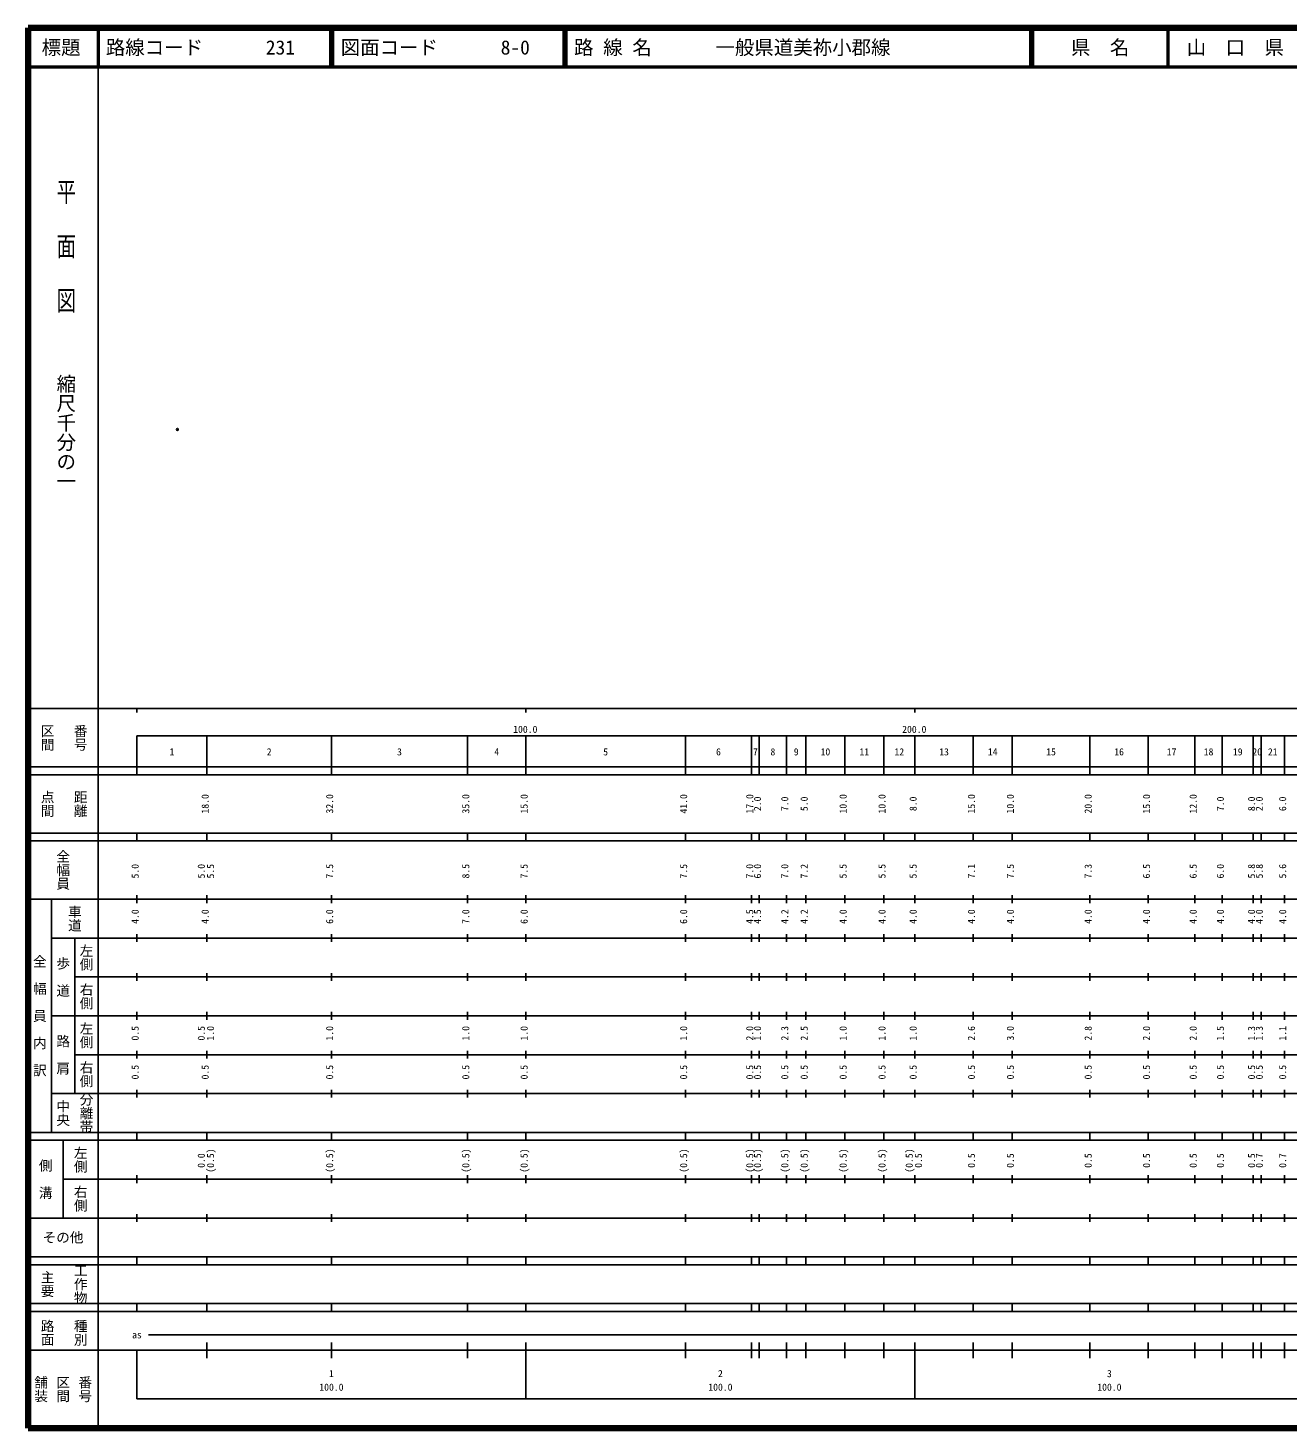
# Model space of a CAD drawing. Units: millimetres on the paper. Extents: x 40 to 680, y 20 to 380.
# Drawn here: x 40 to 363.9, y 20 to 380 of the extents above; entities that cross this region are included whole.
import ezdxf
from ezdxf.enums import TextEntityAlignment as Align

# ---------------------------------------------------------------- set-up
doc = ezdxf.new("R2010")
doc.units = ezdxf.units.MM
doc.header["$PDMODE"] = 32
doc.header["$PDSIZE"] = 0.5
doc.layers.add('M-OTRS', color=6, linetype='Continuous')
doc.layers.add('M-TTL-TXT', color=7, linetype='Continuous')
for name, color, linetype, lineweight in [('M-TTL', 2, 'Continuous', 140), ('M-TTL-BAND', 7, 'Continuous', 25), ('M-TTL-LINE', 7, 'Continuous', 50)]:
    doc.layers.add(name, color=color, linetype=linetype, lineweight=lineweight)
doc.styles.add('@ＭＳ ゴシック', font='')
doc.styles.add('ＭＳ ゴシック', font='')
doc.styles.get('@ＭＳ ゴシック').set_extended_font_data('@MS Gothic')
doc.styles.get('ＭＳ ゴシック').set_extended_font_data('MS Gothic')

msp = doc.modelspace()

# ---------------------------------------------------------------- linework, layer by layer
at = {"layer": 'M-OTRS'}
msp.add_point((78.395, 276.765), dxfattribs=at)
at = {"layer": 'M-TTL'}
for p, q in [((40, 380), (40, 20)), ((680, 380), (40, 380)), ((40, 20), (680, 20))]:
    msp.add_line(p, q, dxfattribs=at)
at = {"layer": 'M-TTL-BAND'}
for p, q in [((58, 370), (58, 20)), ((40, 205), (579, 205)), ((68, 205), (68, 204)), ((168, 205), (168, 204)), ((268, 205), (268, 204)), ((68, 198), (579, 198)), ((68, 198), (68, 188)), ((86, 188), (86, 198)), ((118, 188), (118, 198)), ((153, 188), (153, 198)), ((168, 188), (168, 198)), ((209, 188), (209, 198)), ((226, 188), (226, 198)), ((228, 188), (228, 198)), ((235, 188), (235, 198)), ((240, 188), (240, 198)), ((250, 188), (250, 198)), ((260, 188), (260, 198)), ((268, 188), (268, 198)), ((283, 188), (283, 198)), ((293, 188), (293, 198)), ((313, 188), (313, 198)), ((328, 188), (328, 198)), ((340, 188), (340, 198)), ((347, 188), (347, 198)), ((355, 188), (355, 198)), ((357, 188), (357, 198)), ((363, 188), (363, 198)), ((40, 190), (579, 190)), ((40, 188), (579, 188)), ((40, 173), (579, 173)), ((68, 171), (68, 173)), ((86, 171), (86, 173)), ((118, 171), (118, 173)), ((153, 171), (153, 173)), ((168, 171), (168, 173)), ((209, 171), (209, 173)), ((226, 171), (226, 173)), ((228, 171), (228, 173)), ((235, 171), (235, 173)), ((240, 171), (240, 173)), ((250, 171), (250, 173)), ((260, 171), (260, 173)), ((268, 171), (268, 173)), ((283, 171), (283, 173)), ((293, 171), (293, 173)), ((313, 171), (313, 173)), ((328, 171), (328, 173)), ((340, 171), (340, 173)), ((347, 171), (347, 173)), ((355, 171), (355, 173)), ((357, 171), (357, 173)), ((363, 171), (363, 173)), ((40, 171), (579, 171)), ((40, 156), (579, 156)), ((46, 96), (46, 156)), ((68, 155), (68, 157)), ((86, 155), (86, 157)), ((118, 155), (118, 157)), ((153, 155), (153, 157)), ((168, 155), (168, 157)), ((209, 155), (209, 157)), ((226, 155), (226, 157)), ((228, 155), (228, 157)), ((235, 155), (235, 157)), ((240, 155), (240, 157)), ((250, 155), (250, 157)), ((260, 155), (260, 157)), ((268, 155), (268, 157)), ((283, 155), (283, 157)), ((293, 155), (293, 157)), ((313, 155), (313, 157)), ((328, 155), (328, 157)), ((340, 155), (340, 157)), ((347, 155), (347, 157)), ((355, 155), (355, 157)), ((357, 155), (357, 157)), ((363, 155), (363, 157)), ((46, 146), (579, 146)), ((52, 146), (52, 106)), ((68, 145), (68, 147)), ((86, 145), (86, 147)), ((118, 145), (118, 147)), ((153, 145), (153, 147)), ((168, 145), (168, 147)), ((209, 145), (209, 147)), ((226, 145), (226, 147)), ((228, 145), (228, 147)), ((235, 145), (235, 147)), ((240, 145), (240, 147)), ((250, 145), (250, 147)), ((260, 145), (260, 147)), ((268, 145), (268, 147)), ((283, 145), (283, 147)), ((293, 145), (293, 147)), ((313, 145), (313, 147)), ((328, 145), (328, 147)), ((340, 145), (340, 147)), ((347, 145), (347, 147)), ((355, 145), (355, 147)), ((357, 145), (357, 147)), ((363, 145), (363, 147)), ((68, 135), (68, 137)), ((86, 135), (86, 137)), ((118, 135), (118, 137)), ((153, 135), (153, 137)), ((168, 135), (168, 137)), ((209, 135), (209, 137)), ((226, 135), (226, 137)), ((228, 135), (228, 137)), ((235, 135), (235, 137)), ((240, 135), (240, 137)), ((250, 135), (250, 137)), ((260, 135), (260, 137)), ((268, 135), (268, 137)), ((283, 135), (283, 137)), ((293, 135), (293, 137)), ((313, 135), (313, 137)), ((328, 135), (328, 137)), ((340, 135), (340, 137)), ((347, 135), (347, 137)), ((355, 135), (355, 137)), ((357, 135), (357, 137)), ((363, 135), (363, 137)), ((52, 136), (579, 136)), ((46, 126), (579, 126)), ((68, 125), (68, 127)), ((86, 125), (86, 127)), ((118, 125), (118, 127)), ((153, 125), (153, 127)), ((168, 125), (168, 127)), ((209, 125), (209, 127)), ((226, 125), (226, 127)), ((228, 125), (228, 127)), ((235, 125), (235, 127)), ((240, 125), (240, 127)), ((250, 125), (250, 127)), ((260, 125), (260, 127)), ((268, 125), (268, 127)), ((283, 125), (283, 127)), ((293, 125), (293, 127)), ((313, 125), (313, 127)), ((328, 125), (328, 127)), ((340, 125), (340, 127)), ((347, 125), (347, 127)), ((355, 125), (355, 127)), ((357, 125), (357, 127)), ((363, 125), (363, 127)), ((52, 116), (579, 116)), ((68, 115), (68, 117)), ((86, 115), (86, 117)), ((118, 115), (118, 117)), ((153, 115), (153, 117)), ((168, 115), (168, 117)), ((209, 115), (209, 117)), ((226, 115), (226, 117)), ((228, 115), (228, 117)), ((235, 115), (235, 117)), ((240, 115), (240, 117)), ((250, 115), (250, 117)), ((260, 115), (260, 117)), ((268, 115), (268, 117)), ((283, 115), (283, 117)), ((293, 115), (293, 117)), ((313, 115), (313, 117)), ((328, 115), (328, 117)), ((340, 115), (340, 117)), ((347, 115), (347, 117)), ((355, 115), (355, 117)), ((357, 115), (357, 117)), ((363, 115), (363, 117)), ((46, 106), (579, 106)), ((68, 105), (68, 107)), ((86, 105), (86, 107)), ((118, 105), (118, 107)), ((153, 105), (153, 107)), ((168, 105), (168, 107)), ((209, 105), (209, 107)), ((226, 105), (226, 107)), ((228, 105), (228, 107)), ((235, 105), (235, 107)), ((240, 105), (240, 107)), ((250, 105), (250, 107)), ((260, 105), (260, 107)), ((268, 105), (268, 107)), ((283, 105), (283, 107)), ((293, 105), (293, 107)), ((313, 105), (313, 107)), ((328, 105), (328, 107)), ((340, 105), (340, 107)), ((347, 105), (347, 107)), ((355, 105), (355, 107)), ((357, 105), (357, 107)), ((363, 105), (363, 107)), ((40, 96), (579, 96)), ((40, 94), (579, 94)), ((49, 94), (49, 74)), ((68, 94), (68, 96)), ((86, 94), (86, 96)), ((118, 94), (118, 96)), ((153, 94), (153, 96)), ((168, 94), (168, 96)), ((209, 94), (209, 96)), ((226, 94), (226, 96)), ((228, 94), (228, 96)), ((235, 94), (235, 96)), ((240, 94), (240, 96)), ((250, 94), (250, 96)), ((260, 94), (260, 96)), ((268, 94), (268, 96)), ((283, 94), (283, 96)), ((293, 94), (293, 96)), ((313, 94), (313, 96)), ((328, 94), (328, 96)), ((340, 94), (340, 96)), ((347, 94), (347, 96)), ((355, 94), (355, 96)), ((357, 94), (357, 96)), ((363, 94), (363, 96)), ((49, 84), (579, 84)), ((68, 83), (68, 85)), ((86, 83), (86, 85)), ((118, 83), (118, 85)), ((153, 83), (153, 85)), ((168, 83), (168, 85)), ((209, 83), (209, 85)), ((226, 83), (226, 85)), ((228, 83), (228, 85)), ((235, 83), (235, 85)), ((240, 83), (240, 85)), ((250, 83), (250, 85)), ((260, 83), (260, 85)), ((268, 83), (268, 85)), ((283, 83), (283, 85)), ((293, 83), (293, 85)), ((313, 83), (313, 85)), ((328, 83), (328, 85)), ((340, 83), (340, 85)), ((347, 83), (347, 85)), ((355, 83), (355, 85)), ((357, 83), (357, 85)), ((363, 83), (363, 85)), ((40, 74), (579, 74)), ((68, 73), (68, 75)), ((86, 73), (86, 75)), ((118, 73), (118, 75)), ((153, 73), (153, 75)), ((168, 73), (168, 75)), ((209, 73), (209, 75)), ((226, 73), (226, 75)), ((228, 73), (228, 75)), ((235, 73), (235, 75)), ((240, 73), (240, 75)), ((250, 73), (250, 75)), ((260, 73), (260, 75)), ((268, 73), (268, 75)), ((283, 73), (283, 75)), ((293, 73), (293, 75)), ((313, 73), (313, 75)), ((328, 73), (328, 75)), ((340, 73), (340, 75)), ((347, 73), (347, 75)), ((355, 73), (355, 75)), ((357, 73), (357, 75)), ((363, 73), (363, 75)), ((40, 64), (579, 64)), ((40, 62), (579, 62)), ((68, 62), (68, 64)), ((86, 62), (86, 64)), ((118, 62), (118, 64)), ((153, 62), (153, 64)), ((168, 62), (168, 64)), ((209, 62), (209, 64)), ((226, 62), (226, 64)), ((228, 62), (228, 64)), ((235, 62), (235, 64)), ((240, 62), (240, 64)), ((250, 62), (250, 64)), ((260, 62), (260, 64)), ((268, 62), (268, 64)), ((283, 62), (283, 64)), ((293, 62), (293, 64)), ((313, 62), (313, 64)), ((328, 62), (328, 64)), ((340, 62), (340, 64)), ((347, 62), (347, 64)), ((355, 62), (355, 64)), ((357, 62), (357, 64)), ((363, 62), (363, 64)), ((40, 52), (579, 52)), ((68, 50), (68, 52)), ((86, 50), (86, 52)), ((118, 50), (118, 52)), ((153, 50), (153, 52)), ((168, 50), (168, 52)), ((209, 50), (209, 52)), ((226, 50), (226, 52)), ((228, 50), (228, 52)), ((235, 50), (235, 52)), ((240, 50), (240, 52)), ((250, 50), (250, 52)), ((260, 50), (260, 52)), ((268, 50), (268, 52)), ((283, 50), (283, 52)), ((293, 50), (293, 52)), ((313, 50), (313, 52)), ((328, 50), (328, 52)), ((340, 50), (340, 52)), ((347, 50), (347, 52)), ((355, 50), (355, 52)), ((357, 50), (357, 52)), ((363, 50), (363, 52)), ((40, 50), (579, 50)), ((71, 44), (565, 44)), ((40, 40), (579, 40)), ((68, 40), (68, 27.5)), ((86, 38), (86, 42)), ((118, 38), (118, 42)), ((153, 38), (153, 42)), ((168, 27.5), (168, 42)), ((209, 38), (209, 42)), ((226, 38), (226, 42)), ((228, 38), (228, 42)), ((235, 38), (235, 42)), ((240, 38), (240, 42)), ((250, 38), (250, 42)), ((260, 38), (260, 42)), ((268, 27.5), (268, 42)), ((283, 38), (283, 42)), ((293, 38), (293, 42)), ((313, 38), (313, 42)), ((328, 38), (328, 42)), ((340, 38), (340, 42)), ((347, 38), (347, 42)), ((355, 38), (355, 42)), ((357, 38), (357, 42)), ((363, 38), (363, 42)), ((68, 27.5), (579, 27.5))]:
    msp.add_line(p, q, dxfattribs=at)
at = {"layer": 'M-TTL-LINE'}
for p, q in [((58, 380), (58, 370)), ((117.75, 380), (117.75, 370)), ((118.25, 380), (118.25, 370)), ((177.75, 380), (177.75, 370)), ((178.25, 380), (178.25, 370)), ((297.75, 380), (297.75, 370)), ((298.25, 380), (298.25, 370)), ((333, 380), (333, 370)), ((40, 370), (680, 370))]:
    msp.add_line(p, q, dxfattribs=at)

# ---------------------------------------------------------------- texts
at = {"layer": 'M-TTL-BAND', "style": '@ＭＳ ゴシック', "width": 1.4}
msp.add_text('平  面  図', height=3.666, rotation=270, dxfattribs=at).set_placement((49.777, 306.475), align=Align.MIDDLE_RIGHT)
at = {"layer": 'M-TTL-BAND', "style": '@ＭＳ ゴシック'}
msp.add_text('縮尺千分の一', height=3.666, rotation=270, dxfattribs=at).set_placement((49.777, 261.03), align=Align.MIDDLE_RIGHT)
for s, p in [('区間', (45, 197.5)), ('番号', (53.5, 197.5)), ('点間', (45, 180.5)), ('距離', (53.5, 180.5)), ('全幅員', (49, 163.5)), ('車道', (52, 151)), ('左側', (55, 141)), ('全\u3000幅\u3000員\u3000内\u3000訳', (43, 126)), ('歩\u3000道', (49, 136)), ('右側', (55, 131)), ('左側', (55, 121)), ('路\u3000肩', (49, 116)), ('右側', (55, 111)), ('分離帯', (55, 101)), ('中央', (49, 101)), ('左側', (53.5, 89)), ('側\u3000溝', (44.5, 84)), ('右側', (53.5, 79)), ('工作物', (53.5, 57)), ('主要', (45, 57)), ('路面', (45, 44.5)), ('種別', (53.5, 44.5)), ('舗装', (43.333, 30)), ('区間', (49, 30)), ('番号', (54.667, 30))]:
    msp.add_text(s, height=2.566, rotation=270, dxfattribs=at).set_placement(p, align=Align.MIDDLE_CENTER)
at = {"layer": 'M-TTL-BAND', "style": 'ＭＳ ゴシック'}
for s, p in [('100.0', (167.844, 198.195)), ('200.0', (267.844, 198.195)), ('1', (77, 192.405)), ('2', (102, 192.405)), ('3', (135.5, 192.405)), ('4', (160.5, 192.405)), ('5', (188.5, 192.405)), ('6', (217.5, 192.405)), ('7', (227, 192.405)), ('8', (231.5, 192.405)), ('9', (237.5, 192.405)), ('10', (245, 192.405)), ('11', (255, 192.405)), ('12', (264, 192.405)), ('13', (275.5, 192.405)), ('14', (288, 192.405)), ('15', (303, 192.405)), ('16', (320.5, 192.405)), ('17', (334, 192.405)), ('18', (343.5, 192.405)), ('19', (351, 192.405)), ('20', (356, 192.405)), ('21', (360, 192.405)), ('as', (68, 42.5)), ('1', (118, 32.523)), ('2', (218, 32.523)), ('3', (318, 32.523)), ('100.0', (118, 29.033)), ('100.0', (218, 29.033)), ('100.0', (318, 29.033))]:
    msp.add_text(s, height=1.833, dxfattribs=at).set_placement(p, align=Align.BOTTOM_CENTER)
for s, p in [('18.0', (87, 180.5)), ('32.0', (119, 180.5)), ('35.0', (154, 180.5)), ('15.0', (169, 180.5)), ('41.0', (210, 180.5)), ('17.0', (227, 180.5)), ('2.0', (229, 180.5)), ('7.0', (236, 180.5)), ('5.0', (241, 180.5)), ('10.0', (251, 180.5)), ('10.0', (261, 180.5)), ('8.0', (269, 180.5)), ('15.0', (284, 180.5)), ('10.0', (294, 180.5)), ('20.0', (314, 180.5)), ('15.0', (329, 180.5)), ('12.0', (341, 180.5)), ('7.0', (348, 180.5)), ('8.0', (356, 180.5)), ('2.0', (358, 180.5)), ('6.0', (364, 180.5)), ('5.0', (69, 163.174)), ('5.0', (86, 163.174)), ('5.5', (88.37, 163.174)), ('7.5', (119, 163.174)), ('8.5', (154, 163.174)), ('7.5', (169, 163.174)), ('7.5', (210, 163.174)), ('7.0', (227, 163.174)), ('6.0', (229, 163.174)), ('7.0', (236, 163.174)), ('7.2', (241, 163.174)), ('5.5', (251, 163.174)), ('5.5', (261, 163.174)), ('5.5', (269, 163.174)), ('7.1', (284, 163.174)), ('7.5', (294, 163.174)), ('7.3', (314, 163.174)), ('6.5', (329, 163.174)), ('6.5', (341, 163.174)), ('6.0', (348, 163.174)), ('5.8', (356, 163.174)), ('5.8', (358, 163.174)), ('5.6', (364, 163.174)), ('4.0', (69, 151.5)), ('4.0', (87, 151.5)), ('6.0', (119, 151.5)), ('7.0', (154, 151.5)), ('6.0', (169, 151.5)), ('6.0', (210, 151.5)), ('4.5', (227, 151.5)), ('4.5', (229, 151.5)), ('4.2', (236, 151.5)), ('4.2', (241, 151.5)), ('4.0', (251, 151.5)), ('4.0', (261, 151.5)), ('4.0', (269, 151.5)), ('4.0', (284, 151.5)), ('4.0', (294, 151.5)), ('4.0', (314, 151.5)), ('4.0', (329, 151.5)), ('4.0', (341, 151.5)), ('4.0', (348, 151.5)), ('4.0', (356, 151.5)), ('4.0', (358, 151.5)), ('4.0', (364, 151.5)), ('0.5', (69, 121.5)), ('0.5', (86, 121.5)), ('1.0', (88.37, 121.5)), ('1.0', (119, 121.5)), ('1.0', (154, 121.5)), ('1.0', (169, 121.5)), ('1.0', (210, 121.5)), ('2.0', (227, 121.5)), ('1.0', (229, 121.5)), ('2.3', (236, 121.5)), ('2.5', (241, 121.5)), ('1.0', (251, 121.5)), ('1.0', (261, 121.5)), ('1.0', (269, 121.5)), ('2.6', (284, 121.5)), ('3.0', (294, 121.5)), ('2.8', (314, 121.5)), ('2.0', (329, 121.5)), ('2.0', (341, 121.5)), ('1.5', (348, 121.5)), ('1.3', (356, 121.5)), ('1.3', (358, 121.5)), ('1.1', (364, 121.5)), ('0.5', (69, 111.5)), ('0.5', (87, 111.5)), ('0.5', (119, 111.5)), ('0.5', (154, 111.5)), ('0.5', (169, 111.5)), ('0.5', (210, 111.5)), ('0.5', (227, 111.5)), ('0.5', (229, 111.5)), ('0.5', (236, 111.5)), ('0.5', (241, 111.5)), ('0.5', (251, 111.5)), ('0.5', (261, 111.5)), ('0.5', (269, 111.5)), ('0.5', (284, 111.5)), ('0.5', (294, 111.5)), ('0.5', (314, 111.5)), ('0.5', (329, 111.5)), ('0.5', (341, 111.5)), ('0.5', (348, 111.5)), ('0.5', (356, 111.5)), ('0.5', (358, 111.5)), ('0.5', (364, 111.5)), ('0.0', (86, 88.764)), ('(0.5)', (88.37, 88.764)), ('(0.5)', (119, 88.764)), ('(0.5)', (154, 88.764)), ('(0.5)', (169, 88.764)), ('(0.5)', (210, 88.764)), ('(0.5)', (227, 88.764)), ('(0.5)', (229, 88.764)), ('(0.5)', (236, 88.764)), ('(0.5)', (241, 88.764)), ('(0.5)', (251, 88.764)), ('(0.5)', (261, 88.764)), ('(0.5)', (268, 88.764)), ('0.5', (270.37, 88.764)), ('0.5', (284, 88.764)), ('0.5', (294, 88.764)), ('0.5', (314, 88.764)), ('0.5', (329, 88.764)), ('0.5', (341, 88.764)), ('0.5', (348, 88.764)), ('0.5', (356, 88.764)), ('0.7', (358, 88.764)), ('0.7', (364, 88.764))]:
    msp.add_text(s, height=1.833, rotation=90, dxfattribs=at).set_placement(p, align=Align.BOTTOM_CENTER)
msp.add_text('その他', height=2.566, dxfattribs=at).set_placement((49, 69), align=Align.MIDDLE_CENTER)
at = {"layer": 'M-TTL-TXT', "style": 'ＭＳ ゴシック'}
for s, p in [('標題', (48.5, 375)), ('県\u3000名', (315.625, 375)), ('山\u3000口\u3000県', (350.375, 375))]:
    msp.add_text(s, height=3.666, dxfattribs=at).set_placement(p, align=Align.MIDDLE_CENTER)
for s, p in [('路線コード', (60, 375)), ('231', (101.142, 375)), ('図面コード', (120.38, 375)), ('8-0', (161.521, 375)), ('路 線 名', (180.38, 375)), ('一般県道美祢小郡線', (216.734, 375))]:
    msp.add_text(s, height=3.666, dxfattribs=at).set_placement(p, align=Align.MIDDLE_LEFT)

doc.saveas('drawing.dxf')
